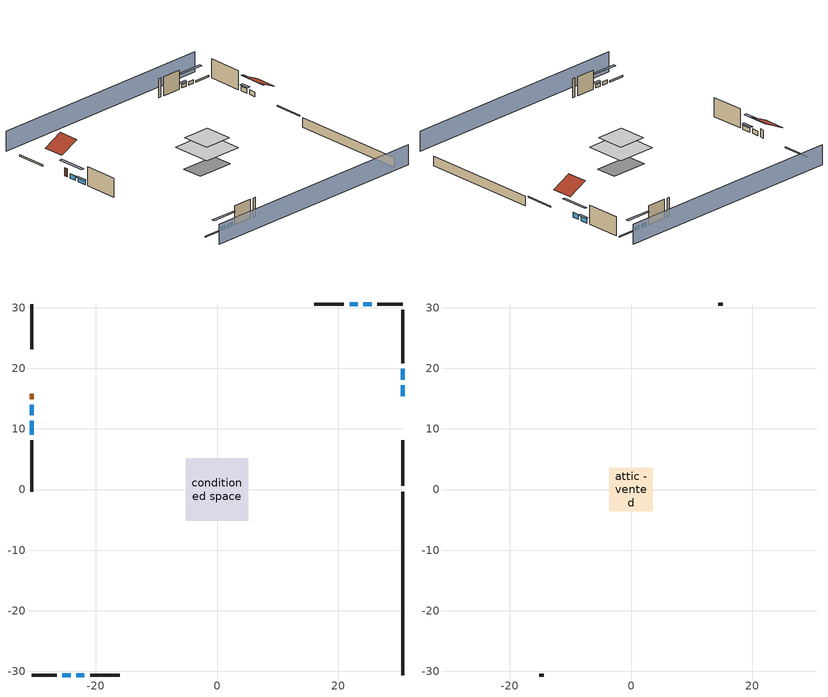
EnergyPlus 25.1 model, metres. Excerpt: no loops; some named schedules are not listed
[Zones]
conditioned space
 floor adiabatic (AdiabaticFloorConstruction): -5.13,-5.13 -5.13,5.13 5.13,5.13 5.13,-5.13 z2.74
 floor foundation (Slab1 construction): -4.86,-2.7 -4.86,2.7 4.86,2.7 4.86,-2.7 z-2.13
 wall outside (RimJoist1 construction): 30.6,0.59 30.6,8.09 z0.3:0.61
 wall outside (RimJoist2 construction): -30.6,-30.6 -26.43,-30.6 z0.3:0.61
 wall outside (RimJoist3 construction): -30.6,30.6 -30.6,23.11 z0.3:0.61
 wall outside (RimJoist4 construction): 30.6,30.6 26.43,30.6 z0.3:0.61
 wall outside (AdiabaticWallConstruction 1): -30.6,15.83 -30.6,14.91 z0.3:2.34
 wall outside (AdiabaticWallConstruction): 30.6,15.37 30.6,17.17 / 30.6,18.1 30.6,19.89 z0.3:1.49; -25.5,-30.6 -24.15,-30.6 / -23.23,-30.6 -21.88,-30.6 / 25.5,30.6 24.15,30.6 / 23.23,30.6 21.88,30.6 z0.3:1.19; -30.6,13.98 -30.6,12.24 z0.3:1.46; -30.6,11.31 -30.6,9.07 z0.3:1.31
 wall outside (Wall1 construction): 30.6,20.82 30.6,29.68 z0.3:5.18
 wall outside (Wall2 construction): -20.95,-30.6 -16.03,-30.6 z0.3:5.18
 wall outside (Wall3 construction): -30.6,8.14 -30.6,-0.33 z0.3:5.18
 wall outside (Wall4 construction): 20.95,30.6 16.03,30.6 z0.3:5.18
 wall foundation (FoundationWall1 construction): 30.6,-30.6 30.6,-0.34 z-2.13:0.3
 window (WindowConstruction): 30.6,15.37 30.6,17.17 z0.3:1.49
 window (WindowConstruction 1): 30.6,18.1 30.6,19.89 z0.3:1.49
 window (WindowConstruction 2): -25.5,-30.6 -24.15,-30.6 z0.3:1.19
 window (WindowConstruction 3): -23.22,-30.6 -21.88,-30.6 z0.3:1.19
 window (WindowConstruction 4): -30.6,13.98 -30.6,12.24 z0.3:1.46
 window (WindowConstruction 5): -30.6,11.31 -30.6,9.07 z0.3:1.31
 window (WindowConstruction 6): 25.5,30.6 24.15,30.6 z0.3:1.19
 window (WindowConstruction 7): 23.22,30.6 21.88,30.6 z0.3:1.19
 door (Door): -30.6,15.83 -30.6,14.91 z0.3:2.34
 ceiling adiabatic (AdiabaticFloorConstruction): 5.13,-5.13 5.13,5.13 -5.13,5.13 -5.13,-5.13 z2.74
attic - vented
 floor to conditioned space (Floor1 construction Reversed): -3.63,-3.63 -3.63,3.63 3.63,3.63 3.63,-3.63 z5.18
 wall outside (Wall5 construction): -15.1,-30.6 -14.36,-30.6 z0.3:5.18
 wall outside (Wall6 construction): 15.1,30.6 14.36,30.6 z0.3:5.18
 roof outside (Roof1 construction): 30.6,14.44,5.18 25.75,14.44,7.61 25.75,9.02,7.61 30.6,9.02,5.18
 roof outside (Roof2 construction): -30.6,16.76,5.18 -25.75,16.76,7.61 -25.75,22.18,7.61 -30.6,22.18,5.18
shading: 30.6,35.18 -30.6,35.18 / -30.6,-35.18 30.6,-35.18 z0:5.18; 30.6,19.91 30.6,12.63 31.21,12.63 31.21,19.91 z4.24; 30.6,20.2 30.6,17.79 31.21,17.79 31.21,20.2 z1.8; -21.41,-30.6 -28.24,-30.6 -28.24,-31.21 -21.41,-31.21 z3.93; -21.57,-30.6 -23.53,-30.6 -23.53,-31.21 -21.57,-31.21 z1.49; -30.6,9.5 -30.6,16.73 -31.21,16.73 -31.21,9.5 z4.21; -30.6,8.76 -30.6,11.62 -31.21,11.62 -31.21,8.76 z1.62; 21.41,30.6 28.24,30.6 28.24,31.21 21.41,31.21 z3.93; 21.57,30.6 23.53,30.6 23.53,31.21 21.57,31.21 z1.49
[Building]
Building 1: Terrain=Suburbs
[Site:Location]
Minot_ND: Latitude {deg}=48.1414; Longitude {deg}=-101.387; Time Zone {hr}=-6; Elevation {m}=523; Keep Site Location Information=Yes
[Site:GroundTemperature:Shallow]
-0.760285, -3.35913, -3.56725, -2.33397, 2.61697, 7.54485, 11.8171, 14.5234, 14.7533, 12.5522, 8.3889, 3.61219
[Site:WaterMainsTemperature]
Calculation Method=Schedule; Temperature Schedule=mains temperature schedule
[Material] Roughness=Rough; Thermal Absorptance=0.9
Name | Thickness {m} | Conductivity {W/m-K} | Density {kg/m3} | Specific Heat {J/kg-K} | Solar Absorptance | Visible Absorptance
asphalt or fiberglass shingles | 0.00635 | 0.162714 | 1121.4 | 1465.45 | 0.85 | 0.85
brick veneer | 0.1016 | 0.793375 | 1762.2 | 795.53 | 0.85 | 0.85
ceiling loosefill ins | 0.338667 | 0.0480833 | 16.02 | 1046.75 | 0.7 | 0.7
ceiling stud and cavity | 0.1397 | 0.0920385 | 65.682 | 1177.47 | 0.7 | 0.7
concrete 4.0 in. | 0.1016 | 1.803125 | 2242.8 | 837.4 | 0.7 | 0.7
concrete 8.0 in. | 0.2032 | 1.803125 | 2242.8 | 837.4 | 0.7 | 0.7
door material | 0.04445 | 0.0612267 | 512.64 | 1214.23 | 0.7 | 0.7
exterior vertical ins | 0.077724 | 0.029427 | 32.04 | 1214.23 | 0.7 | 0.7
floor covering | 0.0127 | 0.0450781 | 54.468 | 1339.84 | 0.9 | 0.9
floor covering 1 | 0.0127 | 0.0433444 | 54.468 | 1339.84 | 0.6 | 0.6
floor rigid ins; wall rigid ins 1 | 0.512978 | 0.029427 | 32.04 | 1214.23 | 0.7 | 0.7
floor stud and cavity | 0.1397 | 1.75129 | 37.0049 | 1207.88 | 0.7 | 0.7
furniture material conditioned space 1 | 0.1524 | 0.115458 | 640.8 | 1214.23 | 0.6 | 0.6
gypsum board | 0.0127 | 0.160291 | 801 | 837.4 | 0.6 | 0.6
gypsum board 1 | 0.0127 | 0.160291 | 801 | 837.4 | 0.7 | 0.7
osb sheathing 0.5 in. | 0.0127 | 0.115458 | 512.64 | 1214.23 | 0.6 | 0.6
osb sheathing 0.5 in. 1 | 0.0127 | 0.115458 | 512.64 | 1214.23 | 0.7 | 0.7
osb sheathing 0.75 in. | 0.01905 | 0.115458 | 512.64 | 1214.23 | 0.7 | 0.7
osb sheathing 2.0 in. | 0.0508 | 0.115458 | 512.64 | 1214.23 | 0.7 | 0.7
rim joist rigid ins; wall rigid ins | 0.051816 | 0.029427 | 32.04 | 1214.23 | 0.7 | 0.7
rim joist stud and cavity | 0.0508 | 0.0704178 | 125.044 | 1163.47 | 0.6 | 0.6
roof rigid ins | 0.00281632 | 0.029427 | 32.04 | 1214.23 | 0.7 | 0.7
wall stud and cavity | 0.1397 | 0.231908 | 139.0536 | 1170.24 | 0.7 | 0.7
wall stud and cavity 1 | 0.1397 | 0.447971 | 139.0536 | 1170.24 | 0.6 | 0.6
wall stud and cavity 2 | 0.0889 | 0.380278 | 52.3479 | 1209.89 | 0.7 | 0.7
wall stud and cavity 3 | 0.0889 | 0.391764 | 83.0341 | 1211.67 | 0.7 | 0.7
wood siding; wood siding 1 | 0.0254 | 0.102417 | 544.68 | 1172.36 | 0.7 | 0.7
[WindowMaterial:SimpleGlazingSystem]
WindowMaterial: U-Factor {W/m2-K}=2.78222; Solar Heat Gain Coefficient=0.56
[Construction]
AdiabaticFloorConstruction: floor stud and cavity, floor rigid ins, osb sheathing 0.75 in., floor covering 1
AdiabaticWallConstruction: wood siding, wall rigid ins 1, wall stud and cavity 2, gypsum board
AdiabaticWallConstruction 1: wood siding 1, wall rigid ins 1, wall stud and cavity 2, gypsum board
Door: door material
Floor1 construction Reversed: gypsum board, ceiling stud and cavity, ceiling loosefill ins
FoundationWall1 construction: concrete 8.0 in., gypsum board 1
furniture construction conditioned space 1: furniture material conditioned space 1
PartitionWallConstruction: gypsum board, wall stud and cavity 3, gypsum board
RimJoist1 construction; RimJoist2 construction; RimJoist3 construction; RimJoist4 construction: brick veneer, rim joist rigid ins, osb sheathing 2.0 in., rim joist stud and cavity
Roof1 construction; Roof2 construction: asphalt or fiberglass shingles, roof rigid ins, osb sheathing 0.5 in.
Slab1 construction: concrete 4.0 in., floor covering
Wall1 construction; Wall2 construction; Wall3 construction; Wall4 construction: brick veneer, wall rigid ins, osb sheathing 0.5 in. 1, wall stud and cavity, gypsum board
Wall5 construction; Wall6 construction: brick veneer, osb sheathing 0.5 in. 1, wall stud and cavity 1
WindowConstruction; WindowConstruction 1; WindowConstruction 2; WindowConstruction 3; WindowConstruction 4; WindowConstruction 5; WindowConstruction 6; WindowConstruction 7: WindowMaterial
[Zone] Multiplier=1; Part of Total Floor Area=Yes
Name | Volume {m3}
attic - vented | 28.4201
conditioned space | 384.656
[Space]
Name | Zone | Volume {m3}
attic - vented 1 | attic - vented | 28.4201
conditioned space 1 | conditioned space | 384.656
[ZoneInfiltration:EffectiveLeakageArea]
infil attic - vented 1: Zone or Space=attic - vented 1; Schedule=Always On Discrete; Effective Air Leakage Area {cm2}=1752.6; Stack Coefficient=0.000112753; Wind Coefficient=4.08208e-05
[ZoneMixing]
whole house fan mix: Zone or Space=attic - vented; Schedule=Always On Continuous; Design Flow Rate Calculation Method=Flow/Zone; Design Flow Rate {m3/s}=0; Source Zone or Space=conditioned space
[SurfaceProperty:ExposedFoundationPerimeter]
Slab1: Exposed Perimeter Calculation Method=TotalExposedPerimeter; Total Exposed Perimeter {m}=30.26664
[SurfaceProperty:IncidentSolarMultiplier] Incident Solar Multiplier=1; Incident Solar Multiplier Schedule=trans schedule winter=0.8024 summer=0.8024
Window1; Window2; Window3; Window4; Window5; Window6; Window7; Window8
[InternalMass] Zone or ZoneList=conditioned space; Space or SpaceList=conditioned space 1
Name | Construction | Surface Area {m2}
furniture mass conditioned space 1 | furniture construction conditioned space 1 | 63.09974
partition wall mass | PartitionWallConstruction | 157.749
[Lights]
interior lighting: Zone or ZoneList or Space or SpaceList=conditioned space 1; Schedule=lighting_interior; Design Level Calculation Method=LightingLevel; Lighting Level {W}=212.76; Return Air Fraction=0; Fraction Radiant=0.6; Fraction Visible=0.2; Fraction Replaceable=1
[People]
occupants: Zone or ZoneList or Space or SpaceList=conditioned space 1; Number of People Schedule=occupants; Number of People Calculation Method=People; Number of People=1; Fraction Radiant=0.314171; Sensible Heat Fraction=0.56303; Activity Level Schedule=occupants activity schedule; Carbon Dioxide Generation Rate {m3/s-W}=0; Enable ASHRAE 55 Comfort Warnings=No; Mean Radiant Temperature Calculation Type=EnclosureAveraged
[ElectricEquipment] Zone or ZoneList or Space or SpaceList=conditioned space 1; Design Level Calculation Method=EquipmentLevel
Name | Schedule | Design Level {W} | Fraction Latent | Fraction Radiant | Fraction Lost
ceiling fan | ceiling_fan | 66.1932 | 0 | 0.558 | 0
clothes dryer | clothes_dryer | 4097.36 | 0.015 | 0.081 | 0.85
clothes washer | clothes_washer | 1573.92 | 0.03 | 0.162 | 0.7
cooking range | cooking_range | 1651.2 | 0.08 | 0.432 | 0.2
dishwasher | dishwasher | 911.381 | 0.3 | 0.18 | 0.4
freezer | freezer schedule | 180.892 | 0 | 0.6 | 0
fridge | fridge schedule | 43.8356 | 0 | 0.6 | 0
fridge 1 | fridge schedule 1 | 94.7945 | 0 | 0.6 | 0
mech vent bath fan 0 | mech vent bath fan 0 schedule | 30 | 0 | 0 | 1
mech vent house fan | mech vent house fan schedule | 0 | 0 | 0 | 1
mech vent house fan cfis | mech vent house fan cfis schedule | 0 | 0 | 0 | 0
mech vent range fan 0 | mech vent range fan 0 schedule | 30 | 0 | 0 | 1
misc plug loads | plug_loads_other | 275.088 | 0.045 | 0.513 | 0.1
misc tv | plug_loads_tv | 316.162 | 0 | 0.6 | 0
whole house fan | Always On Discrete | 0 | 0 | 0 | 1
[OtherEquipment] Zone or ZoneList or Space or SpaceList=conditioned space 1; Design Level Calculation Method=EquipmentLevel
Name | Fuel Type | Schedule | Design Level {W} | Fraction Latent | Fraction Radiant | Fraction Lost
air source heat pump htg coil defrost heat load; mech vent house fan sensible load | None | Always On Discrete | 0 | 0 | 0 | 0
air source heat pump htg coil defrost supp heat energy; air source heat pump htg coil pan heater energy | Electricity | Always On Discrete | 0 | 0 | 0 | 1
clothes dryer 1 | Electricity | clothes_dryer | 0 | 0.015 | 0.081 | 0.85
cooking range 1 | Electricity | cooking_range | 0 | 0.08 | 0.432 | 0.2
general water use latent | None | general water use schedule | 25.6591 | 1 | 0 | 0
general water use sensible | None | general water use schedule | -25.2881 | 0 | 0.6 | 0
mech vent house fan latent load | None | Always On Discrete | 0 | 1 | 0 | 0
water heater energy adjustment1 | Electricity | Always On Discrete | 0.01 | 0 | 0 | 1
[ZoneInfiltration:DesignFlowRate] Zone or ZoneList or Space or SpaceList=conditioned space 1; Schedule=Always On Discrete; Design Flow Rate Calculation Method=Flow/Zone; Design Flow Rate {m3/s}=0; Density Basis=Outdoor
infil flow; natural vent flow; whole house fan flow
[Foundation:Kiva]
Foundation Kiva 1: Initial Indoor Air Temperature {C}=19.4444; Wall Height Above Grade {m}=0.3048; Wall Depth Below Slab {m}=0.2032; Custom Block Material Name 1=exterior vertical ins; Custom Block Depth 1 {m}=2.4384; Custom Block X Position 1 {m}=0.2159; Custom Block Z Position 1 {m}=0
[Foundation:Kiva:Settings]
Soil Conductivity {W/m-K}=1.9041; Soil Density {kg/m3}=1842.3; Soil Specific Heat {J/kg-K}=418.7; Ground Solar Absorptivity=0.9; Ground Thermal Absorptivity=0.9; Ground Surface Roughness {m}=0.03; Far-Field Width {m}=40; Deep-Ground Boundary Condition=ZeroFlux; Deep-Ground Depth {m}=40; Minimum Cell Dimension {m}=0.2; Maximum Cell Growth Coefficient=3; Simulation Timestep=Timestep
[Exterior:Lights]
exterior lighting: Schedule=exterior lighting schedule; Design Level {W}=7.09205
[Schedule:Constant]
Name | Hourly Value
Always On Continuous; mech vent house fan schedule; mech vent house fan cfis schedule; Always On Discrete | 1
trans schedule winter=0.8024 summer=0.8024 | 0.8024
occupants activity schedule | 117.228
fridge schedule; fridge schedule 1 | 0
[Schedule:File] File=in.schedules.csv; Rows to Skip at Top=1; Number of Hours of Data=8760; Column Separator=Comma; Interpolate to Timestep=Yes; Minutes per Item=60; Adjust Schedule for Daylight Savings=Yes
Name | Column Number
lighting_interior | 5
occupants | 1
ceiling_fan | 4
clothes_dryer | 10
clothes_washer | 9
cooking_range | 11
dishwasher | 7
plug_loads_other | 2
plug_loads_tv | 3
[Schedule:Day:Interval]
freezer schedule day; freezer schedule day 6: No, 01:00, 0.610949, 02:00, 0.595675, 03:00, 0.580401, 04:00, 0.565128, 06:00, 0.549854, 07:00, 0.580401, 08:00, 0.610949, 10:00, 0.626223, 12:00, 0.610949, 15:00, 0.641496, 16:00, 0.626223, 17:00, 0.672044, 18:00, 0.733139, 19:00, 0.763686, 20:00, 0.733139, 21:00, 0.717865, 22:00, 0.702591, 23:00, 0.672044, 24:00, 0.626223
freezer schedule day 1: No, 01:00, 0.609489, 02:00, 0.594252, 03:00, 0.579015, 04:00, 0.563777, 06:00, 0.54854, 07:00, 0.579015, 08:00, 0.609489, 10:00, 0.624726, 12:00, 0.609489, 15:00, 0.639964, 16:00, 0.624726, 17:00, 0.670438, 18:00, 0.731387, 19:00, 0.761861, 20:00, 0.731387, 21:00, 0.71615, 22:00, 0.700912, 23:00, 0.670438, 24:00, 0.624726
freezer schedule day 2: No, 01:00, 0.791241, 02:00, 0.77146, 03:00, 0.751679, 04:00, 0.731898, 06:00, 0.712117, 07:00, 0.751679, 08:00, 0.791241, 10:00, 0.811022, 12:00, 0.791241, 15:00, 0.830803, 16:00, 0.811022, 17:00, 0.870365, 18:00, 0.949489, 19:00, 0.989051, 20:00, 0.949489, 21:00, 0.929708, 22:00, 0.909927, 23:00, 0.870365, 24:00, 0.811022
freezer schedule day 3: No, 01:00, 0.8, 02:00, 0.78, 03:00, 0.76, 04:00, 0.74, 06:00, 0.72, 07:00, 0.76, 08:00, 0.8, 10:00, 0.82, 12:00, 0.8, 15:00, 0.84, 16:00, 0.82, 17:00, 0.88, 18:00, 0.96, 19:00, 1, 20:00, 0.96, 21:00, 0.94, 22:00, 0.92, 23:00, 0.88, 24:00, 0.82
freezer schedule day 4: No, 01:00, 0.679562, 02:00, 0.662573, 03:00, 0.645584, 04:00, 0.628595, 06:00, 0.611606, 07:00, 0.645584, 08:00, 0.679562, 10:00, 0.696551, 12:00, 0.679562, 15:00, 0.71354, 16:00, 0.696551, 17:00, 0.747518, 18:00, 0.815474, 19:00, 0.849453, 20:00, 0.815474, 21:00, 0.798485, 22:00, 0.781496, 23:00, 0.747518, 24:00, 0.696551
freezer schedule day 5: No, 01:00, 0.675182, 02:00, 0.658303, 03:00, 0.641423, 04:00, 0.624544, 06:00, 0.607664, 07:00, 0.641423, 08:00, 0.675182, 10:00, 0.692062, 12:00, 0.675182, 15:00, 0.708942, 16:00, 0.692062, 17:00, 0.742701, 18:00, 0.810219, 19:00, 0.843978, 20:00, 0.810219, 21:00, 0.793339, 22:00, 0.77646, 23:00, 0.742701, 24:00, 0.692062
freezer schedule default day; mech vent bath fan 0 schedule default day; mech vent range fan 0 schedule default day; general water use schedule default day; exterior lighting schedule default day: No, 24:00, 0
mech vent bath fan 0 schedule day: No, 06:00, 0, 07:00, 1, 24:00, 0
mech vent range fan 0 schedule day: No, 16:00, 0, 17:00, 1, 24:00, 0
general water use schedule day: No, 01:00, 0.315068, 03:00, 0.287671, 04:00, 0.342466, 05:00, 0.369863, 06:00, 0.520548, 07:00, 0.60274, 08:00, 0.534247, 10:00, 0.506849, 11:00, 0.465753, 14:00, 0.479452, 15:00, 0.534247, 16:00, 0.589041, 17:00, 0.69863, 18:00, 0.876712, 19:00, 0.890411, 20:00, 0.986301, 21:00, 1, 22:00, 0.863014, 23:00, 0.616438, 24:00, 0.465753
exterior lighting schedule day: No, 01:00, 0.566667, 03:00, 0.524167, 05:00, 0.495833, 06:00, 0.5525, 07:00, 0.623333, 08:00, 0.580833, 09:00, 0.439167, 10:00, 0.354167, 12:00, 0.34, 13:00, 0.354167, 14:00, 0.396667, 15:00, 0.425, 16:00, 0.495833, 17:00, 0.623333, 18:00, 0.793333, 19:00, 0.906667, 20:00, 0.963333, 21:00, 0.991667, 22:00, 0.920833, 23:00, 0.793333, 24:00, 0.665833
exterior lighting schedule day 1: No, 01:00, 0.528571, 03:00, 0.488929, 05:00, 0.4625, 06:00, 0.515357, 07:00, 0.581429, 08:00, 0.541786, 09:00, 0.409643, 10:00, 0.330357, 12:00, 0.317143, 13:00, 0.330357, 14:00, 0.37, 15:00, 0.396429, 16:00, 0.4625, 17:00, 0.581429, 18:00, 0.74, 19:00, 0.845714, 20:00, 0.898571, 21:00, 0.925, 22:00, 0.858929, 23:00, 0.74, 24:00, 0.621071
exterior lighting schedule day 2: No, 01:00, 0.485714, 03:00, 0.449286, 05:00, 0.425, 06:00, 0.473571, 07:00, 0.534286, 08:00, 0.497857, 09:00, 0.376429, 10:00, 0.303571, 12:00, 0.291429, 13:00, 0.303571, 14:00, 0.34, 15:00, 0.364286, 16:00, 0.425, 17:00, 0.534286, 18:00, 0.68, 19:00, 0.777143, 20:00, 0.825714, 21:00, 0.85, 22:00, 0.789286, 23:00, 0.68, 24:00, 0.570714
exterior lighting schedule day 3: No, 01:00, 0.442857, 03:00, 0.409643, 05:00, 0.3875, 06:00, 0.431786, 07:00, 0.487143, 08:00, 0.453929, 09:00, 0.343214, 10:00, 0.276786, 12:00, 0.265714, 13:00, 0.276786, 14:00, 0.31, 15:00, 0.332143, 16:00, 0.3875, 17:00, 0.487143, 18:00, 0.62, 19:00, 0.708571, 20:00, 0.752857, 21:00, 0.775, 22:00, 0.719643, 23:00, 0.62, 24:00, 0.520357
exterior lighting schedule day 4: No, 01:00, 0.4, 03:00, 0.37, 05:00, 0.35, 06:00, 0.39, 07:00, 0.44, 08:00, 0.41, 09:00, 0.31, 10:00, 0.25, 12:00, 0.24, 13:00, 0.25, 14:00, 0.28, 15:00, 0.3, 16:00, 0.35, 17:00, 0.44, 18:00, 0.56, 19:00, 0.64, 20:00, 0.68, 21:00, 0.7, 22:00, 0.65, 23:00, 0.56, 24:00, 0.47
[Schedule:Week:Daily]
freezer schedule Week Rule - Jan1-Jan27: freezer schedule day, freezer schedule day, freezer schedule day, freezer schedule day, freezer schedule day, freezer schedule day, freezer schedule day, freezer schedule default day, freezer schedule default day, freezer schedule default day, freezer schedule default day, freezer schedule default day
freezer schedule Week Rule - Jan28-Feb3: freezer schedule day, freezer schedule day, freezer schedule day, freezer schedule day, freezer schedule day 1, freezer schedule day 1, freezer schedule day 1, freezer schedule default day, freezer schedule default day, freezer schedule default day, freezer schedule default day, freezer schedule default day
freezer schedule Week Rule - Feb4-Feb24: freezer schedule day 1, freezer schedule day 1, freezer schedule day 1, freezer schedule day 1, freezer schedule day 1, freezer schedule day 1, freezer schedule day 1, freezer schedule default day, freezer schedule default day, freezer schedule default day, freezer schedule default day, freezer schedule default day
freezer schedule Week Rule - Feb25-Mar3: freezer schedule day 1, freezer schedule day 1, freezer schedule day 1, freezer schedule day 1, freezer schedule day 2, freezer schedule day 2, freezer schedule day 2, freezer schedule default day, freezer schedule default day, freezer schedule default day, freezer schedule default day, freezer schedule default day
freezer schedule Week Rule - Mar4-May26: freezer schedule day 2, freezer schedule day 2, freezer schedule day 2, freezer schedule day 2, freezer schedule day 2, freezer schedule day 2, freezer schedule day 2, freezer schedule default day, freezer schedule default day, freezer schedule default day, freezer schedule default day, freezer schedule default day
freezer schedule Week Rule - May27-Jun2: freezer schedule day 2, freezer schedule day 2, freezer schedule day 2, freezer schedule day 2, freezer schedule day 2, freezer schedule day 3, freezer schedule day 3, freezer schedule default day, freezer schedule default day, freezer schedule default day, freezer schedule default day, freezer schedule default day
freezer schedule Week Rule - Jun3-Sep29: freezer schedule day 3, freezer schedule day 3, freezer schedule day 3, freezer schedule day 3, freezer schedule day 3, freezer schedule day 3, freezer schedule day 3, freezer schedule default day, freezer schedule default day, freezer schedule default day, freezer schedule default day, freezer schedule default day
freezer schedule Week Rule - Sep30-Oct6: freezer schedule day 3, freezer schedule day 4, freezer schedule day 4, freezer schedule day 4, freezer schedule day 4, freezer schedule day 4, freezer schedule day 4, freezer schedule default day, freezer schedule default day, freezer schedule default day, freezer schedule default day, freezer schedule default day
freezer schedule Week Rule - Oct7-Oct27: freezer schedule day 4, freezer schedule day 4, freezer schedule day 4, freezer schedule day 4, freezer schedule day 4, freezer schedule day 4, freezer schedule day 4, freezer schedule default day, freezer schedule default day, freezer schedule default day, freezer schedule default day, freezer schedule default day
freezer schedule Week Rule - Oct28-Nov3: freezer schedule day 4, freezer schedule day 4, freezer schedule day 4, freezer schedule day 4, freezer schedule day 5, freezer schedule day 5, freezer schedule day 5, freezer schedule default day, freezer schedule default day, freezer schedule default day, freezer schedule default day, freezer schedule default day
freezer schedule Week Rule - Nov4-Nov24: freezer schedule day 5, freezer schedule day 5, freezer schedule day 5, freezer schedule day 5, freezer schedule day 5, freezer schedule day 5, freezer schedule day 5, freezer schedule default day, freezer schedule default day, freezer schedule default day, freezer schedule default day, freezer schedule default day
freezer schedule Week Rule - Nov25-Dec1: freezer schedule day 5, freezer schedule day 5, freezer schedule day 5, freezer schedule day 5, freezer schedule day 5, freezer schedule day 5, freezer schedule day 6, freezer schedule default day, freezer schedule default day, freezer schedule default day, freezer schedule default day, freezer schedule default day
freezer schedule Week Rule - Dec2-Dec31: freezer schedule day 6, freezer schedule day 6, freezer schedule day 6, freezer schedule day 6, freezer schedule day 6, freezer schedule day 6, freezer schedule day 6, freezer schedule default day, freezer schedule default day, freezer schedule default day, freezer schedule default day, freezer schedule default day
mech vent bath fan 0 schedule Week Rule - Jan1-Dec31: mech vent bath fan 0 schedule day, mech vent bath fan 0 schedule day, mech vent bath fan 0 schedule day, mech vent bath fan 0 schedule day, mech vent bath fan 0 schedule day, mech vent bath fan 0 schedule day, mech vent bath fan 0 schedule day, mech vent bath fan 0 schedule default day, mech vent bath fan 0 schedule default day, mech vent bath fan 0 schedule default day, mech vent bath fan 0 schedule default day, mech vent bath fan 0 schedule default day
mech vent range fan 0 schedule Week Rule - Jan1-Dec31: mech vent range fan 0 schedule day, mech vent range fan 0 schedule day, mech vent range fan 0 schedule day, mech vent range fan 0 schedule day, mech vent range fan 0 schedule day, mech vent range fan 0 schedule day, mech vent range fan 0 schedule day, mech vent range fan 0 schedule default day, mech vent range fan 0 schedule default day, mech vent range fan 0 schedule default day, mech vent range fan 0 schedule default day, mech vent range fan 0 schedule default day
general water use schedule Week Rule - Jan1-Dec31: general water use schedule day, general water use schedule day, general water use schedule day, general water use schedule day, general water use schedule day, general water use schedule day, general water use schedule day, general water use schedule default day, general water use schedule default day, general water use schedule default day, general water use schedule default day, general water use schedule default day
exterior lighting schedule Week Rule - Jan1-Jan27: exterior lighting schedule day, exterior lighting schedule day, exterior lighting schedule day, exterior lighting schedule day, exterior lighting schedule day, exterior lighting schedule day, exterior lighting schedule day, exterior lighting schedule default day, exterior lighting schedule default day, exterior lighting schedule default day, exterior lighting schedule default day, exterior lighting schedule default day
exterior lighting schedule Week Rule - Jan28-Feb3: exterior lighting schedule day, exterior lighting schedule day, exterior lighting schedule day, exterior lighting schedule day, exterior lighting schedule day 1, exterior lighting schedule day 1, exterior lighting schedule day 1, exterior lighting schedule default day, exterior lighting schedule default day, exterior lighting schedule default day, exterior lighting schedule default day, exterior lighting schedule default day
exterior lighting schedule Week Rule - Feb4-Feb24: exterior lighting schedule day 1, exterior lighting schedule day 1, exterior lighting schedule day 1, exterior lighting schedule day 1, exterior lighting schedule day 1, exterior lighting schedule day 1, exterior lighting schedule day 1, exterior lighting schedule default day, exterior lighting schedule default day, exterior lighting schedule default day, exterior lighting schedule default day, exterior lighting schedule default day
exterior lighting schedule Week Rule - Feb25-Mar3: exterior lighting schedule day 1, exterior lighting schedule day 1, exterior lighting schedule day 1, exterior lighting schedule day 1, exterior lighting schedule day 2, exterior lighting schedule day 2, exterior lighting schedule day 2, exterior lighting schedule default day, exterior lighting schedule default day, exterior lighting schedule default day, exterior lighting schedule default day, exterior lighting schedule default day
exterior lighting schedule Week Rule - Mar4-Mar31: exterior lighting schedule day 2, exterior lighting schedule day 2, exterior lighting schedule day 2, exterior lighting schedule day 2, exterior lighting schedule day 2, exterior lighting schedule day 2, exterior lighting schedule day 2, exterior lighting schedule default day, exterior lighting schedule default day, exterior lighting schedule default day, exterior lighting schedule default day, exterior lighting schedule default day
exterior lighting schedule Week Rule - Apr1-Apr28: exterior lighting schedule day 3, exterior lighting schedule day 3, exterior lighting schedule day 3, exterior lighting schedule day 3, exterior lighting schedule day 3, exterior lighting schedule day 3, exterior lighting schedule day 3, exterior lighting schedule default day, exterior lighting schedule default day, exterior lighting schedule default day, exterior lighting schedule default day, exterior lighting schedule default day
exterior lighting schedule Week Rule - Apr29-May5: exterior lighting schedule day 3, exterior lighting schedule day 3, exterior lighting schedule day 4, exterior lighting schedule day 4, exterior lighting schedule day 4, exterior lighting schedule day 4, exterior lighting schedule day 4, exterior lighting schedule default day, exterior lighting schedule default day, exterior lighting schedule default day, exterior lighting schedule default day, exterior lighting schedule default day
exterior lighting schedule Week Rule - May6-May26: exterior lighting schedule day 4, exterior lighting schedule day 4, exterior lighting schedule day 4, exterior lighting schedule day 4, exterior lighting schedule day 4, exterior lighting schedule day 4, exterior lighting schedule day 4, exterior lighting schedule default day, exterior lighting schedule default day, exterior lighting schedule default day, exterior lighting schedule default day, exterior lighting schedule default day
exterior lighting schedule Week Rule - May27-Jun2: exterior lighting schedule day 4, exterior lighting schedule day 4, exterior lighting schedule day 4, exterior lighting schedule day 4, exterior lighting schedule day 4, exterior lighting schedule day 5, exterior lighting schedule day 5, exterior lighting schedule default day, exterior lighting schedule default day, exterior lighting schedule default day, exterior lighting schedule default day, exterior lighting schedule default day
exterior lighting schedule Week Rule - Jun3-Jun30: exterior lighting schedule day 5, exterior lighting schedule day 5, exterior lighting schedule day 5, exterior lighting schedule day 5, exterior lighting schedule day 5, exterior lighting schedule day 5, exterior lighting schedule day 5, exterior lighting schedule default day, exterior lighting schedule default day, exterior lighting schedule default day, exterior lighting schedule default day, exterior lighting schedule default day
exterior lighting schedule Week Rule - Jul1-Jul28: exterior lighting schedule day 6, exterior lighting schedule day 6, exterior lighting schedule day 6, exterior lighting schedule day 6, exterior lighting schedule day 6, exterior lighting schedule day 6, exterior lighting schedule day 6, exterior lighting schedule default day, exterior lighting schedule default day, exterior lighting schedule default day, exterior lighting schedule default day, exterior lighting schedule default day
exterior lighting schedule Week Rule - Jul29-Aug4: exterior lighting schedule day 6, exterior lighting schedule day 6, exterior lighting schedule day 6, exterior lighting schedule day 7, exterior lighting schedule day 7, exterior lighting schedule day 7, exterior lighting schedule day 7, exterior lighting schedule default day, exterior lighting schedule default day, exterior lighting schedule default day, exterior lighting schedule default day, exterior lighting schedule default day
exterior lighting schedule Week Rule - Aug5-Aug25: exterior lighting schedule day 7, exterior lighting schedule day 7, exterior lighting schedule day 7, exterior lighting schedule day 7, exterior lighting schedule day 7, exterior lighting schedule day 7, exterior lighting schedule day 7, exterior lighting schedule default day, exterior lighting schedule default day, exterior lighting schedule default day, exterior lighting schedule default day, exterior lighting schedule default day
exterior lighting schedule Week Rule - Aug26-Sep1: exterior lighting schedule day 7, exterior lighting schedule day 7, exterior lighting schedule day 7, exterior lighting schedule day 7, exterior lighting schedule day 7, exterior lighting schedule day 7, exterior lighting schedule day 8, exterior lighting schedule default day, exterior lighting schedule default day, exterior lighting schedule default day, exterior lighting schedule default day, exterior lighting schedule default day
exterior lighting schedule Week Rule - Sep2-Sep29: exterior lighting schedule day 8, exterior lighting schedule day 8, exterior lighting schedule day 8, exterior lighting schedule day 8, exterior lighting schedule day 8, exterior lighting schedule day 8, exterior lighting schedule day 8, exterior lighting schedule default day, exterior lighting schedule default day, exterior lighting schedule default day, exterior lighting schedule default day, exterior lighting schedule default day
exterior lighting schedule Week Rule - Sep30-Oct6: exterior lighting schedule day 8, exterior lighting schedule day 9, exterior lighting schedule day 9, exterior lighting schedule day 9, exterior lighting schedule day 9, exterior lighting schedule day 9, exterior lighting schedule day 9, exterior lighting schedule default day, exterior lighting schedule default day, exterior lighting schedule default day, exterior lighting schedule default day, exterior lighting schedule default day
exterior lighting schedule Week Rule - Oct7-Oct27: exterior lighting schedule day 9, exterior lighting schedule day 9, exterior lighting schedule day 9, exterior lighting schedule day 9, exterior lighting schedule day 9, exterior lighting schedule day 9, exterior lighting schedule day 9, exterior lighting schedule default day, exterior lighting schedule default day, exterior lighting schedule default day, exterior lighting schedule default day, exterior lighting schedule default day
exterior lighting schedule Week Rule - Oct28-Nov3: exterior lighting schedule day 9, exterior lighting schedule day 9, exterior lighting schedule day 9, exterior lighting schedule day 9, exterior lighting schedule day 10, exterior lighting schedule day 10, exterior lighting schedule day 10, exterior lighting schedule default day, exterior lighting schedule default day, exterior lighting schedule default day, exterior lighting schedule default day, exterior lighting schedule default day
exterior lighting schedule Week Rule - Nov4-Nov24: exterior lighting schedule day 10, exterior lighting schedule day 10, exterior lighting schedule day 10, exterior lighting schedule day 10, exterior lighting schedule day 10, exterior lighting schedule day 10, exterior lighting schedule day 10, exterior lighting schedule default day, exterior lighting schedule default day, exterior lighting schedule default day, exterior lighting schedule default day, exterior lighting schedule default day
exterior lighting schedule Week Rule - Nov25-Dec1: exterior lighting schedule day 10, exterior lighting schedule day 10, exterior lighting schedule day 10, exterior lighting schedule day 10, exterior lighting schedule day 10, exterior lighting schedule day 10, exterior lighting schedule day 11, exterior lighting schedule default day, exterior lighting schedule default day, exterior lighting schedule default day, exterior lighting schedule default day, exterior lighting schedule default day
exterior lighting schedule Week Rule - Dec2-Dec31: exterior lighting schedule day 11, exterior lighting schedule day 11, exterior lighting schedule day 11, exterior lighting schedule day 11, exterior lighting schedule day 11, exterior lighting schedule day 11, exterior lighting schedule day 11, exterior lighting schedule default day, exterior lighting schedule default day, exterior lighting schedule default day, exterior lighting schedule default day, exterior lighting schedule default day
[Schedule:Year]
freezer schedule: freezer schedule Week Rule - Jan1-Jan27, 1, 1, 1, 27, freezer schedule Week Rule - Jan28-Feb3, 1, 28, 2, 3, freezer schedule Week Rule - Feb4-Feb24, 2, 4, 2, 24, freezer schedule Week Rule - Feb25-Mar3, 2, 25, 3, 3, freezer schedule Week Rule - Mar4-May26, 3, 4, 5, 26, freezer schedule Week Rule - May27-Jun2, 5, 27, 6, 2, freezer schedule Week Rule - Jun3-Sep29, 6, 3, 9, 29, freezer schedule Week Rule - Sep30-Oct6, 9, 30, 10, 6, freezer schedule Week Rule - Oct7-Oct27, 10, 7, 10, 27, freezer schedule Week Rule - Oct28-Nov3, 10, 28, 11, 3, freezer schedule Week Rule - Nov4-Nov24, 11, 4, 11, 24, freezer schedule Week Rule - Nov25-Dec1, 11, 25, 12, 1, freezer schedule Week Rule - Dec2-Dec31, 12, 2, 12, 31
mech vent bath fan 0 schedule: mech vent bath fan 0 schedule Week Rule - Jan1-Dec31, 1, 1, 12, 31
mech vent range fan 0 schedule: mech vent range fan 0 schedule Week Rule - Jan1-Dec31, 1, 1, 12, 31
general water use schedule: general water use schedule Week Rule - Jan1-Dec31, 1, 1, 12, 31
exterior lighting schedule: exterior lighting schedule Week Rule - Jan1-Jan27, 1, 1, 1, 27, exterior lighting schedule Week Rule - Jan28-Feb3, 1, 28, 2, 3, exterior lighting schedule Week Rule - Feb4-Feb24, 2, 4, 2, 24, exterior lighting schedule Week Rule - Feb25-Mar3, 2, 25, 3, 3, exterior lighting schedule Week Rule - Mar4-Mar31, 3, 4, 3, 31, exterior lighting schedule Week Rule - Apr1-Apr28, 4, 1, 4, 28, exterior lighting schedule Week Rule - Apr29-May5, 4, 29, 5, 5, exterior lighting schedule Week Rule - May6-May26, 5, 6, 5, 26, exterior lighting schedule Week Rule - May27-Jun2, 5, 27, 6, 2, exterior lighting schedule Week Rule - Jun3-Jun30, 6, 3, 6, 30, exterior lighting schedule Week Rule - Jul1-Jul28, 7, 1, 7, 28, exterior lighting schedule Week Rule - Jul29-Aug4, 7, 29, 8, 4, exterior lighting schedule Week Rule - Aug5-Aug25, 8, 5, 8, 25, exterior lighting schedule Week Rule - Aug26-Sep1, 8, 26, 9, 1, exterior lighting schedule Week Rule - Sep2-Sep29, 9, 2, 9, 29, exterior lighting schedule Week Rule - Sep30-Oct6, 9, 30, 10, 6, exterior lighting schedule Week Rule - Oct7-Oct27, 10, 7, 10, 27, exterior lighting schedule Week Rule - Oct28-Nov3, 10, 28, 11, 3, exterior lighting schedule Week Rule - Nov4-Nov24, 11, 4, 11, 24, exterior lighting schedule Week Rule - Nov25-Dec1, 11, 25, 12, 1, exterior lighting schedule Week Rule - Dec2-Dec31, 12, 2, 12, 31
[Schedule:Compact]
mains temperature schedule: Through: 01/01, For: AllDays, Until: 24:00, 4.685, Through: 01/02, For: AllDays, Until: 24:00, 4.60056, Through: 01/03, For: AllDays, Until: 24:00, 4.51667, Through: 01/04, For: AllDays, Until: 24:00, 4.435, Through: 01/05, For: AllDays, Until: 24:00, 4.35389, Through: 01/06, For: AllDays, Until: 24:00, 4.27444, Through: 01/07, For: AllDays, Until: 24:00, 4.19611, Through: 01/08, For: AllDays, Until: 24:00, 4.11944, Through: 01/09, For: AllDays, Until: 24:00, 4.04389, Through: 01/10, For: AllDays, Until: 24:00, 3.96944, Through: 01/11, For: AllDays, Until: 24:00, 3.89722, Through: 01/12, For: AllDays, Until: 24:00, 3.82556, Through: 01/13, For: AllDays, Until: 24:00, 3.75611, Through: 01/14, For: AllDays, Until: 24:00, 3.68778, Through: 01/15, For: AllDays, Until: 24:00, 3.62111, Through: 01/16, For: AllDays, Until: 24:00, 3.55556, Through: 01/17, For: AllDays, Until: 24:00, 3.49222, Through: 01/18, For: AllDays, Until: 24:00, 3.43, Through: 01/19, For: AllDays, Until: 24:00, 3.36944, Through: 01/20, For: AllDays, Until: 24:00, 3.31056, Through: 01/21, For: AllDays, Until: 24:00, 3.25278, Through: 01/22, For: AllDays, Until: 24:00, 3.19722, Through: 01/23, For: AllDays, Until: 24:00, 3.14333, Through: 01/24, For: AllDays, Until: 24:00, 3.09111, Through: 01/25, For: AllDays, Until: 24:00, 3.04, Through: 01/26, For: AllDays, Until: 24:00, 2.99111, Through: 01/27, For: AllDays, Until: 24:00, 2.94389, Through: 01/28, For: AllDays, Until: 24:00, 2.89833, Through: 01/29, For: AllDays, Until: 24:00, 2.85444, Through: 01/30, For: AllDays, Until: 24:00, 2.81222, Through: 01/31, For: AllDays, Until: 24:00, 2.77222, Through: 02/01, For: AllDays, Until: 24:00, 2.73333, Through: 02/02, For: AllDays, Until: 24:00, 2.69667, Through: 02/03, For: AllDays, Until: 24:00, 2.66167, Through: 02/04, For: AllDays, Until: 24:00, 2.62833, Through: 02/05, For: AllDays, Until: 24:00, 2.59722, Through: 02/06, For: AllDays, Until: 24:00, 2.56778, Through: 02/07, For: AllDays, Until: 24:00, 2.54, Through: 02/08, For: AllDays, Until: 24:00, 2.51389, Through: 02/09, For: AllDays, Until: 24:00, 2.49, Through: 02/10, For: AllDays, Until: 24:00, 2.46778, Through: 02/11, For: AllDays, Until: 24:00, 2.44778, Through: 02/12, For: AllDays, Until: 24:00, 2.42944, Through: 02/13, For: AllDays, Until: 24:00, 2.41278, Through: 02/14, For: AllDays, Until: 24:00, 2.39833, Through: 02/15, For: AllDays, Until: 24:00, 2.38556, Through: 02/16, For: AllDays, Until: 24:00, 2.37444, Through: 02/17, For: AllDays, Until: 24:00, 2.36556, Through: 02/18, For: AllDays, Until: 24:00, 2.35889, Through: 02/19, For: AllDays, Until: 24:00, 2.35333, Through: 02/20, For: AllDays, Until: 24:00, 2.35, Through: 02/21, For: AllDays, Until: 24:00, 2.34889, Through: 02/22, For: AllDays, Until: 24:00, 2.34944, Through: 02/23, For: AllDays, Until: 24:00, 2.35167, Through: 02/24, For: AllDays, Until: 24:00, 2.35611, Through: 02/25, For: AllDays, Until: 24:00, 2.36222, Through: 02/26, For: AllDays, Until: 24:00, 2.37056, Through: 02/27, For: AllDays, Until: 24:00, 2.38056, Through: 02/28, For: AllDays, Until: 24:00, 2.39222, Through: 03/01, For: AllDays, Until: 24:00, 2.40611, Through: 03/02, For: AllDays, Until: 24:00, 2.42222, Through: 03/03, For: AllDays, Until: 24:00, 2.43944, Through: 03/04, For: AllDays, Until: 24:00, 2.45889, Through: 03/05, For: AllDays, Until: 24:00, 2.48056, Through: 03/06, For: AllDays, Until: 24:00, 2.50333, Through: 03/07, For: AllDays, Until: 24:00, 2.52833, Through: 03/08, For: AllDays, Until: 24:00, 2.55556, Through: 03/09, For: AllDays, Until: 24:00, 2.58389, Through: 03/10, For: AllDays, Until: 24:00, 2.61444, Through: 03/11, For: AllDays, Until: 24:00, 2.64722, Through: 03/12, For: AllDays, Until: 24:00, 2.68111, Through: 03/13, For: AllDays, Until: 24:00, 2.71722, Through: 03/14, For: AllDays, Until: 24:00, 2.755, Through: 03/15, For: AllDays, Until: 24:00, 2.79444, Through: 03/16, For: AllDays, Until: 24:00, 2.83611, Through: 03/17, For: AllDays, Until: 24:00, 2.87889, Through: 03/18, For: AllDays, Until: 24:00, 2.92389, Through: 03/19, For: AllDays, Until: 24:00, 2.97056, Through: 03/20, For: AllDays, Until: 24:00, 3.01833, Through: 03/21, For: AllDays, Until: 24:00, 3.06833, Through: 03/22, For: AllDays, Until: 24:00, 3.12, Through: 03/23, For: AllDays, Until: 24:00, 3.17333, Through: 03/24, For: AllDays, Until: 24:00, 3.22833, Through: 03/25, For: AllDays, Until: 24:00, 3.285, Through: 03/26, For: AllDays, Until: 24:00, 3.34333, Through: 03/27, For: AllDays, Until: 24:00, 3.40333, Through: 03/28, For: AllDays, Until: 24:00, 3.465, Through: 03/29, For: AllDays, Until: 24:00, 3.52778, Through: 03/30, For: AllDays, Until: 24:00, 3.59222, Through: 03/31, For: AllDays, Until: 24:00, 3.65833, Through: 04/01, For: AllDays, Until: 24:00, 3.72611, Through: 04/02, For: AllDays, Until: 24:00, 3.795, Through: 04/03, For: AllDays, Until: 24:00, 3.86556, Through: 04/04, For: AllDays, Until: 24:00, 3.93778, Through: 04/05, For: AllDays, Until: 24:00, 4.01111, Through: 04/06, For: AllDays, Until: 24:00, 4.08611, Through: 04/07, For: AllDays, Until: 24:00, 4.16222, Through: 04/08, For: AllDays, Until: 24:00, 4.24, Through: 04/09, For: AllDays, Until: 24:00, 4.31889, Through: 04/10, For: AllDays, Until: 24:00, 4.39944, Through: 04/11, For: AllDays, Until: 24:00, 4.48111, Through: 04/12, For: AllDays, Until: 24:00, 4.56389, Through: 04/13, For: AllDays, Until: 24:00, 4.64778, Through: 04/14, For: AllDays, Until: 24:00, 4.73333, Through: 04/15, For: AllDays, Until: 24:00, 4.82, Through: 04/16, For: AllDays, Until: 24:00, 4.90722, Through: 04/17, For: AllDays, Until: 24:00, 4.99611, Through: 04/18, For: AllDays, Until: 24:00, 5.08611, Through: 04/19, For: AllDays, Until: 24:00, 5.17722, Through: 04/20, For: AllDays, Until: 24:00, 5.26944, Through: 04/21, For: AllDays, Until: 24:00, 5.36222, Through: 04/22, For: AllDays, Until: 24:00, 5.45667, Through: 04/23, For: AllDays, Until: 24:00, 5.55167, Through: 04/24, For: AllDays, Until: 24:00, 5.64778, Through: 04/25, For: AllDays, Until: 24:00, 5.745, Through: 04/26, For: AllDays, Until: 24:00, 5.84278, Through: 04/27, For: AllDays, Until: 24:00, 5.94167, Through: 04/28, For: AllDays, Until: 24:00, 6.04111, Through: 04/29, For: AllDays, Until: 24:00, 6.14167, Through: 04/30, For: AllDays, Until: 24:00, 6.24278, Through: 05/01, For: AllDays, Until: 24:00, 6.34444, Through: 05/02, For: AllDays, Until: 24:00, 6.44722, Through: 05/03, For: AllDays, Until: 24:00, 6.55056, Through: 05/04, For: AllDays, Until: 24:00, 6.65444, Through: 05/05, For: AllDays, Until: 24:00, 6.75889, Through: 05/06, For: AllDays, Until: 24:00, 6.86444, Through: 05/07, For: AllDays, Until: 24:00, 6.97, Through: 05/08, For: AllDays, Until: 24:00, 7.07611, Through: 05/09, For: AllDays, Until: 24:00, 7.18333, Through: 05/10, For: AllDays, Until: 24:00, 7.29056, Through: 05/11, For: AllDays, Until: 24:00, 7.39833, Through: 05/12, For: AllDays, Until: 24:00, 7.50611, Through: 05/13, For: AllDays, Until: 24:00, 7.615, Through: 05/14, For: AllDays, Until: 24:00, 7.72389, Through: 05/15, For: AllDays, Until: 24:00, 7.83278, Through: 05/16, For: AllDays, Until: 24:00, 7.94222, Through: 05/17, For: AllDays, Until: 24:00, 8.05167, Through: 05/18, For: AllDays, Until: 24:00, 8.16167, Through: 05/19, For: AllDays, Until: 24:00, 8.27167, Through: 05/20, For: AllDays, Until: 24:00, 8.38222, Through: 05/21, For: AllDays, Until: 24:00, 8.49222, Through: 05/22, For: AllDays, Until: 24:00, 8.60278, Through: 05/23, For: AllDays, Until: 24:00, 8.71333, Through: 05/24, For: AllDays, Until: 24:00, 8.82389, Through: 05/25, For: AllDays, Until: 24:00, 8.93389, Through: 05/26, For: AllDays, Until: 24:00, 9.04444, Through: 05/27, For: AllDays, Until: 24:00, 9.155, Through: 05/28, For: AllDays, Until: 24:00, 9.265, Through: 05/29, For: AllDays, Until: 24:00, 9.375, Through: 05/30, For: AllDays, Until: 24:00, 9.485, Through: 05/31, For: AllDays, Until: 24:00, 9.59444, Through: 06/01, For: AllDays, Until: 24:00, 9.70389, Through: 06/02, For: AllDays, Until: 24:00, 9.81333, Through: 06/03, For: AllDays, Until: 24:00, 9.92222, Through: 06/04, For: AllDays, Until: 24:00, 10.0306, Through: 06/05, For: AllDays, Until: 24:00, 10.1383, Through: 06/06, For: AllDays, Until: 24:00, 10.2461, Through: 06/07, For: AllDays, Until: 24:00, 10.3533, Through: 06/08, For: AllDays, Until: 24:00, 10.4606, Through: 06/09, For: AllDays, Until: 24:00, 10.5667, Through: 06/10, For: AllDays, Until: 24:00, 10.6722, Through: 06/11, For: AllDays, Until: 24:00, 10.7778, Through: 06/12, For: AllDays, Until: 24:00, 10.8822, Through: 06/13, For: AllDays, Until: 24:00, 10.9861, Through: 06/14, For: AllDays, Until: 24:00, 11.0894, Through: 06/15, For: AllDays, Until: 24:00, 11.1922, Through: 06/16, For: AllDays, Until: 24:00, 11.2939, Through: 06/17, For: AllDays, Until: 24:00, 11.3956, Through: 06/18, For: AllDays, Until: 24:00, 11.4956, Through: 06/19, For: AllDays, Until: 24:00, 11.5956, Through: 06/20, For: AllDays, Until: 24:00, 11.6939, Through: 06/21, For: AllDays, Until: 24:00, 11.7917, Through: 06/22, For: AllDays, Until: 24:00, 11.8889, Through: 06/23, For: AllDays, Until: 24:00, 11.985, Through: 06/24, For: AllDays, Until: 24:00, 12.08, Through: 06/25, For: AllDays, Until: 24:00, 12.1744, Through: 06/26, For: AllDays, Until: 24:00, 12.2672, Through: 06/27, For: AllDays, Until: 24:00, 12.3594, Through: 06/28, For: AllDays, Until: 24:00, 12.4506, Through: 06/29, For: AllDays, Until: 24:00, 12.5406, Through: 06/30, For: AllDays, Until: 24:00, 12.6294, Through: 07/01, For: AllDays, Until: 24:00, 12.7167, Through: 07/02, For: AllDays, Until: 24:00, 12.8033, Through: 07/03, For: AllDays, Until: 24:00, 12.8889, Through: 07/04, For: AllDays, Until: 24:00, 12.9728, Through: 07/05, For: AllDays, Until: 24:00, 13.0556, Through: 07/06, For: AllDays, Until: 24:00, 13.1372, Through: 07/07, For: AllDays, Until: 24:00, 13.2172, Through: 07/08, For: AllDays, Until: 24:00, 13.2967, Through: 07/09, For: AllDays, Until: 24:00, 13.3739, Through: 07/10, For: AllDays, Until: 24:00, 13.45, Through: 07/11, For: AllDays, Until: 24:00, 13.525, Through: 07/12, For: AllDays, Until: 24:00, 13.5983, Through: 07/13, For: AllDays, Until: 24:00, 13.6706, Through: 07/14, For: AllDays, Until: 24:00, 13.7411, Through: 07/15, For: AllDays, Until: 24:00, 13.8106, Through: 07/16, For: AllDays, Until: 24:00, 13.8778, Through: 07/17, For: AllDays, Until: 24:00, 13.9439, Through: 07/18, For: AllDays, Until: 24:00, 14.0083, Through: 07/19, For: AllDays, Until: 24:00, 14.0717, Through: 07/20, For: AllDays, Until: 24:00, 14.1328, Through: 07/21, For: AllDays, Until: 24:00, 14.1928, Through: 07/22, For: AllDays, Until: 24:00, 14.2511, Through: 07/23, For: AllDays, Until: 24:00, 14.3078, Through: 07/24, For: AllDays, Until: 24:00, 14.3628, Through: 07/25, For: AllDays, Until: 24:00, 14.4161, Through: 07/26, For: AllDays, Until: 24:00, 14.4678, Through: 07/27, For: AllDays, Until: 24:00, 14.5178, Through: 07/28, For: AllDays, Until: 24:00, 14.5661, Through: 07/29, For: AllDays, Until: 24:00, 14.6122, Through: 07/30, For: AllDays, Until: 24:00, 14.6572, Through: 07/31, For: AllDays, Until: 24:00, 14.7006, Through: 08/01, For: AllDays, Until: 24:00, 14.7417, Through: 08/02, For: AllDays, Until: 24:00, 14.7811, Through: 08/03, For: AllDays, Until: 24:00, 14.8189, Through: 08/04, For: AllDays, Until: 24:00, 14.855, Through: 08/05, For: AllDays, Until: 24:00, 14.8889, Through: 08/06, For: AllDays, Until: 24:00, 14.9217, Through: 08/07, For: AllDays, Until: 24:00, 14.9522, Through: 08/08, For: AllDays, Until: 24:00, 14.9806, Through: 08/09, For: AllDays, Until: 24:00, 15.0078, Through: 08/10, For: AllDays, Until: 24:00, 15.0328, Through: 08/11, For: AllDays, Until: 24:00, 15.0556, Through: 08/12, For: AllDays, Until: 24:00, 15.0772, Through: 08/13, For: AllDays, Until: 24:00, 15.0967, Through: 08/14, For: AllDays, Until: 24:00, 15.1139, Through: 08/15, For: AllDays, Until: 24:00, 15.1294, Through: 08/16, For: AllDays, Until: 24:00, 15.1433, Through: 08/17, For: AllDays, Until: 24:00, 15.1556, Through: 08/18, For: AllDays, Until: 24:00, 15.1656, Through: 08/19, For: AllDays, Until: 24:00, 15.1733, Through: 08/20, For: AllDays, Until: 24:00, 15.1794, Through: 08/21, For: AllDays, Until: 24:00, 15.1839, Through: 08/22, For: AllDays, Until: 24:00, 15.1867, Through: 08/23, For: AllDays, Until: 24:00, 15.1872, Through: 08/24, For: AllDays, Until: 24:00, 15.1856, Through: 08/25, For: AllDays, Until: 24:00, 15.1822, Through: 08/26, For: AllDays, Until: 24:00, 15.1772, Through: 08/27, For: AllDays, Until: 24:00, 15.17, Through: 08/28, For: AllDays, Until: 24:00, 15.1611, Through: 08/29, For: AllDays, Until: 24:00, 15.15, Through: 08/30, For: AllDays, Until: 24:00, 15.1372, Through: 08/31, For: AllDays, Until: 24:00, 15.1228, Through: 09/01, For: AllDays, Until: 24:00, 15.1061, Through: 09/02, For: AllDays, Until: 24:00, 15.0878, Through: 09/03, For: AllDays, Until: 24:00, 15.0678, Through: 09/04, For: AllDays, Until: 24:00, 15.0456, Through: 09/05, For: AllDays, Until: 24:00, 15.0217, Through: 09/06, For: AllDays, Until: 24:00, 14.9956, Through: 09/07, For: AllDays, Until: 24:00, 14.9678, Through: 09/08, For: AllDays, Until: 24:00, 14.9383, Through: 09/09, For: AllDays, Until: 24:00, 14.9072, Through: 09/10, For: AllDays, Until: 24:00, 14.8739, Through: 09/11, For: AllDays, Until: 24:00, 14.8389, Through: 09/12, For: AllDays, Until: 24:00, 14.8022, Through: 09/13, For: AllDays, Until: 24:00, 14.7633, Through: 09/14, For: AllDays, Until: 24:00, 14.7233, Through: 09/15, For: AllDays, Until: 24:00, 14.6811, Through: 09/16, For: AllDays, Until: 24:00, 14.6372, Through: 09/17, For: AllDays, Until: 24:00, 14.5917, Through: 09/18, For: AllDays, Until: 24:00, 14.5444, Through: 09/19, For: AllDays, Until: 24:00, 14.495, Through: 09/20, For: AllDays, Until: 24:00, 14.4444, Through: 09/21, For: AllDays, Until: 24:00, 14.3922, Through: 09/22, For: AllDays, Until: 24:00, 14.3378, Through: 09/23, For: AllDays, Until: 24:00, 14.2822, Through: 09/24, For: AllDays, Until: 24:00, 14.225, Through: 09/25, For: AllDays, Until: 24:00, 14.1661, Through: 09/26, For: AllDays, Until: 24:00, 14.1056, Through: 09/27, For: AllDays, Until: 24:00, 14.0433, Through: 09/28, For: AllDays, Until: 24:00, 13.9794, Through: 09/29, For: AllDays, Until: 24:00, 13.9144, Through: 09/30, For: AllDays, Until: 24:00, 13.8472, Through: 10/01, For: AllDays, Until: 24:00, 13.7794, Through: 10/02, For: AllDays, Until: 24:00, 13.7094, Through: 10/03, For: AllDays, Until: 24:00, 13.6383, Through: 10/04, For: AllDays, Until: 24:00, 13.5656, Through: 10/05, For: AllDays, Until: 24:00, 13.4917, Through: 10/06, For: AllDays, Until: 24:00, 13.4161, Through: 10/07, For: AllDays, Until: 24:00, 13.3389, Through: 10/08, For: AllDays, Until: 24:00, 13.2606, Through: 10/09, For: AllDays, Until: 24:00, 13.1811, Through: 10/10, For: AllDays, Until: 24:00, 13.1006, Through: 10/11, For: AllDays, Until: 24:00, 13.0183, Through: 10/12, For: AllDays, Until: 24:00, 12.935, Through: 10/13, For: AllDays, Until: 24:00, 12.85, Through: 10/14, For: AllDays, Until: 24:00, 12.7644, Through: 10/15, For: AllDays, Until: 24:00, 12.6772, Through: 10/16, For: AllDays, Until: 24:00, 12.5889, Through: 10/17, For: AllDays, Until: 24:00, 12.5, Through: 10/18, For: AllDays, Until: 24:00, 12.4094, Through: 10/19, For: AllDays, Until: 24:00, 12.3178, Through: 10/20, For: AllDays, Until: 24:00, 12.2256, Through: 10/21, For: AllDays, Until: 24:00, 12.1317, Through: 10/22, For: AllDays, Until: 24:00, 12.0372, Through: 10/23, For: AllDays, Until: 24:00, 11.9417, Through: 10/24, For: AllDays, Until: 24:00, 11.845, Through: 10/25, For: AllDays, Until: 24:00, 11.7478, Through: 10/26, For: AllDays, Until: 24:00, 11.6494, Through: 10/27, For: AllDays, Until: 24:00, 11.5506, Through: 10/28, For: AllDays, Until: 24:00, 11.4506, Through: 10/29, For: AllDays, Until: 24:00, 11.3494, Through: 10/30, For: AllDays, Until: 24:00, 11.2483, Through: 10/31, For: AllDays, Until: 24:00, 11.1456, Through: 11/01, For: AllDays, Until: 24:00, 11.0428, Through: 11/02, For: AllDays, Until: 24:00, 10.9394, Through: 11/03, For: AllDays, Until: 24:00, 10.835, Through: 11/04, For: AllDays, Until: 24:00, 10.73, Through: 11/05, For: AllDays, Until: 24:00, 10.6244, Through: 11/06, For: AllDays, Until: 24:00, 10.5183, Through: 11/07, For: AllDays, Until: 24:00, 10.4122, Through: 11/08, For: AllDays, Until: 24:00, 10.305, Through: 11/09, For: AllDays, Until: 24:00, 10.1978, Through: 11/10, For: AllDays, Until: 24:00, 10.0894, Through: 11/11, For: AllDays, Until: 24:00, 9.98111, Through: 11/12, For: AllDays, Until: 24:00, 9.87278, Through: 11/13, For: AllDays, Until: 24:00, 9.76389, Through: 11/14, For: AllDays, Until: 24:00, 9.65444, Through: 11/15, For: AllDays, Until: 24:00, 9.545, Through: 11/16, For: AllDays, Until: 24:00, 9.435, Through: 11/17, For: AllDays, Until: 24:00, 9.325, Through: 11/18, For: AllDays, Until: 24:00, 9.215, Through: 11/19, For: AllDays, Until: 24:00, 9.105, Through: 11/20, For: AllDays, Until: 24:00, 8.99444, Through: 11/21, For: AllDays, Until: 24:00, 8.88389, Through: 11/22, For: AllDays, Until: 24:00, 8.77333, Through: 11/23, For: AllDays, Until: 24:00, 8.66333, Through: 11/24, For: AllDays, Until: 24:00, 8.55278, Through: 11/25, For: AllDays, Until: 24:00, 8.44222, Through: 11/26, For: AllDays, Until: 24:00, 8.33222, Through: 11/27, For: AllDays, Until: 24:00, 8.22167, Through: 11/28, For: AllDays, Until: 24:00, 8.11167, Through: 11/29, For: AllDays, Until: 24:00, 8.00222, Through: 11/30, For: AllDays, Until: 24:00, 7.89278, Through: 12/01, For: AllDays, Until: 24:00, 7.78333, Through: 12/02, For: AllDays, Until: 24:00, 7.67444, Through: 12/03, For: AllDays, Until: 24:00, 7.56556, Through: 12/04, For: AllDays, Until: 24:00, 7.45722, Through: 12/05, For: AllDays, Until: 24:00, 7.34944, Through: 12/06, For: AllDays, Until: 24:00, 7.24167, Through: 12/07, For: AllDays, Until: 24:00, 7.135, Through: 12/08, For: AllDays, Until: 24:00, 7.02833, Through: 12/09, For: AllDays, Until: 24:00, 6.92222, Through: 12/10, For: AllDays, Until: 24:00, 6.81667, Through: 12/11, For: AllDays, Until: 24:00, 6.71167, Through: 12/12, For: AllDays, Until: 24:00, 6.60722, Through: 12/13, For: AllDays, Until: 24:00, 6.50333, Through: 12/14, For: AllDays, Until: 24:00, 6.40056, Through: 12/15, For: AllDays, Until: 24:00, 6.29833, Through: 12/16, For: AllDays, Until: 24:00, 6.19667, Through: 12/17, For: AllDays, Until: 24:00, 6.09556, Through: 12/18, For: AllDays, Until: 24:00, 5.99556, Through: 12/19, For: AllDays, Until: 24:00, 5.89667, Through: 12/20, For: AllDays, Until: 24:00, 5.79833, Through: 12/21, For: AllDays, Until: 24:00, 5.70056, Through: 12/22, For: AllDays, Until: 24:00, 5.60389, Through: 12/23, For: AllDays, Until: 24:00, 5.50833, Through: 12/24, For: AllDays, Until: 24:00, 5.41389, Through: 12/25, For: AllDays, Until: 24:00, 5.32, Through: 12/26, For: AllDays, Until: 24:00, 5.22722, Through: 12/27, For: AllDays, Until: 24:00, 5.13611, Through: 12/28, For: AllDays, Until: 24:00, 5.04556, Through: 12/29, For: AllDays, Until: 24:00, 4.95611, Through: 12/30, For: AllDays, Until: 24:00, 4.86778, Through: 12/31, For: AllDays, Until: 24:00, 4.78056
